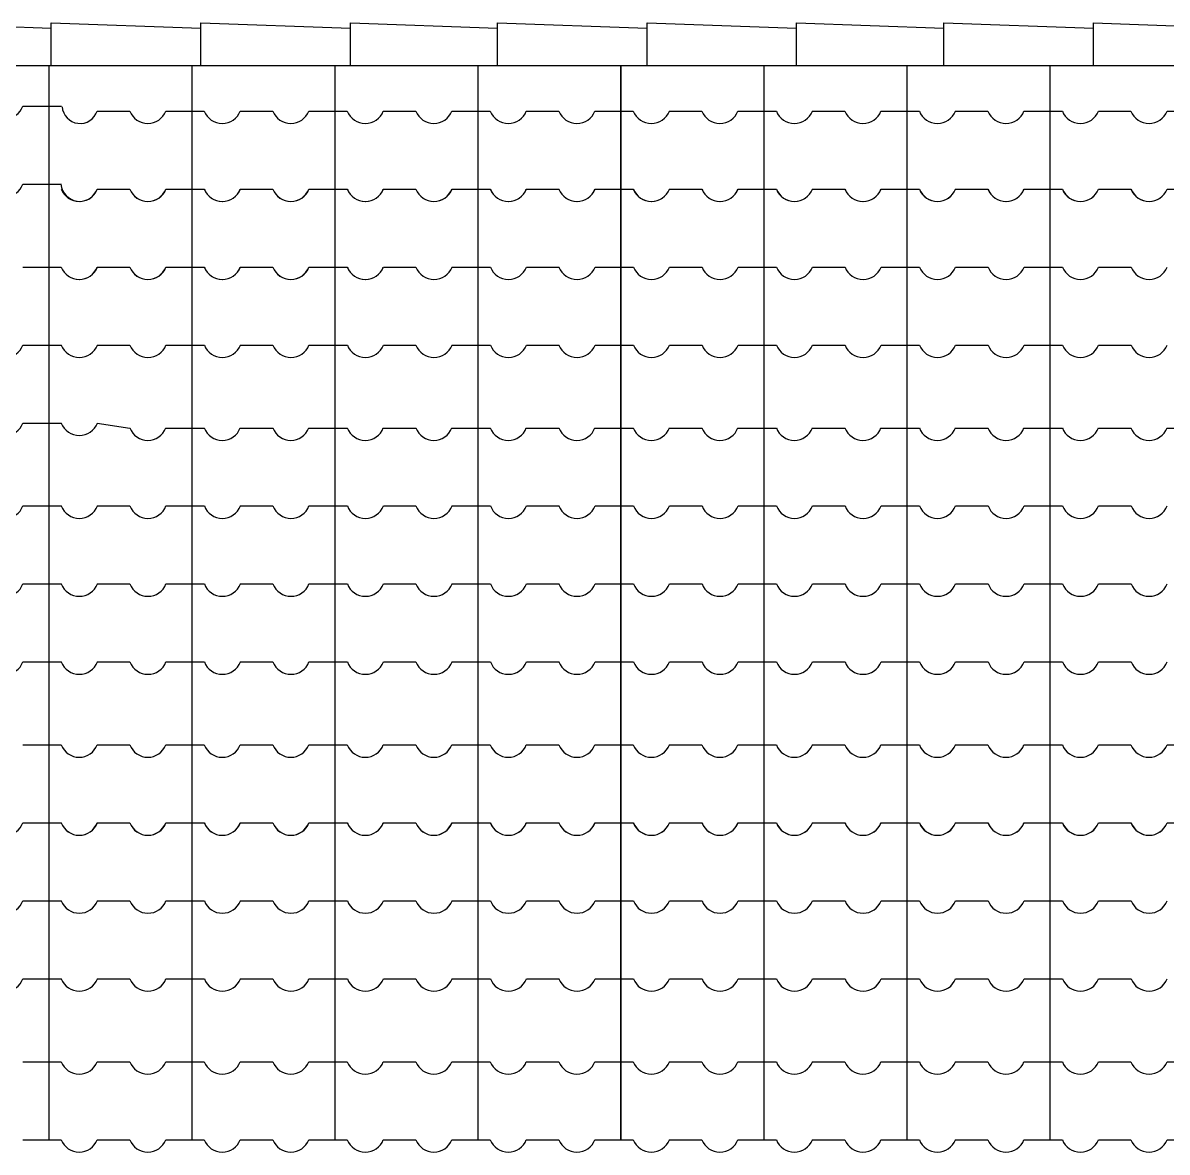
# Model space of a CAD drawing. Extents: x 121.8 to 221.5, y 86.6 to 106.4.
# Drawn here: x 184.025 to 185.785, y 91.194 to 92.931 of the extents above; entities that cross this region are included whole.
import ezdxf

# ---------------------------------------------------------------- set-up
doc = ezdxf.new("R2010")
doc.units = 0
doc.header["$LTSCALE"] = 15
for name, color, linetype in [('CORTE', 244, 'CONTINUOUS'), ('TELHADO', 20, 'CONTINUOUS'), ('VISTAP', 244, 'CONTINUOUS')]:
    doc.layers.add(name, color=color, linetype=linetype)

msp = doc.modelspace()

# ---------------------------------------------------------------- linework, layer by layer
at = {"layer": 'CORTE', "color": 1, "linetype": 'CONTINUOUS'}
for p, q in [((184.0653, 92.8655), (184.0653, 92.4356)), ((184.2853, 92.8655), (184.2853, 92.4356)), ((184.2853, 92.8655), (184.2853, 92.4356)), ((184.5053, 92.8655), (184.5053, 92.4356)), ((184.7253, 92.8655), (184.7253, 92.6756)), ((184.9453, 92.8655), (184.9453, 92.6756)), ((185.1653, 92.8655), (185.1653, 92.6756)), ((185.3853, 92.8655), (185.3853, 92.6756)), ((185.6053, 92.8655), (185.6053, 92.6756)), ((184.0255, 92.8033), (184.0653, 92.8033)), ((184.0653, 92.8033), (184.0846, 92.8033)), ((184.1397, 92.7956), (184.1899, 92.7956)), ((184.2453, 92.7956), (184.2851, 92.7956)), ((184.2851, 92.7956), (184.3044, 92.7956)), ((184.3597, 92.7956), (184.4099, 92.7956)), ((184.4653, 92.7956), (184.5051, 92.7956)), ((184.5051, 92.7956), (184.5244, 92.7956)), ((184.5797, 92.7956), (184.6299, 92.7956)), ((184.6853, 92.7956), (184.7251, 92.7956)), ((184.7251, 92.7956), (184.7444, 92.7956)), ((184.7997, 92.7956), (184.8499, 92.7956)), ((184.9053, 92.7956), (184.9451, 92.7956)), ((184.9053, 92.7956), (184.9451, 92.7956)), ((184.9053, 92.7956), (184.9451, 92.7956)), ((184.9451, 92.7956), (184.9644, 92.7956)), ((185.0197, 92.7956), (185.0699, 92.7956)), ((185.1253, 92.7956), (185.1651, 92.7956)), ((185.1651, 92.7956), (185.1844, 92.7956)), ((185.2397, 92.7956), (185.2899, 92.7956)), ((185.3453, 92.7956), (185.3851, 92.7956)), ((185.3453, 92.7956), (185.3851, 92.7956)), ((185.3851, 92.7956), (185.4044, 92.7956)), ((185.3851, 92.7956), (185.4044, 92.7956)), ((185.4597, 92.7956), (185.5099, 92.7956)), ((185.5653, 92.7956), (185.6051, 92.7956)), ((185.6051, 92.7956), (185.6244, 92.7956)), ((185.6797, 92.7956), (185.7299, 92.7956)), ((185.7853, 92.7956), (185.8251, 92.7956)), ((184.0255, 92.6833), (184.0653, 92.6833)), ((184.0653, 92.6833), (184.0846, 92.6833)), ((184.1397, 92.6756), (184.1899, 92.6756)), ((184.1399, 92.6756), (184.1901, 92.6756)), ((184.2453, 92.6756), (184.2851, 92.6756)), ((184.2455, 92.6756), (184.2853, 92.6756)), ((184.2851, 92.6756), (184.3044, 92.6756)), ((184.2853, 92.6756), (184.3046, 92.6756)), ((184.2853, 92.6756), (184.2853, 92.188)), ((184.3597, 92.6756), (184.4099, 92.6756)), ((184.3599, 92.6756), (184.4101, 92.6756)), ((184.4653, 92.6756), (184.5051, 92.6756)), ((184.4655, 92.6756), (184.5053, 92.6756)), ((184.5051, 92.6756), (184.5244, 92.6756)), ((184.5053, 92.6756), (184.5246, 92.6756)), ((184.5053, 92.6756), (184.5053, 92.188)), ((184.5797, 92.6756), (184.6299, 92.6756)), ((184.5799, 92.6756), (184.6301, 92.6756)), ((184.6853, 92.6756), (184.7251, 92.6756)), ((184.6855, 92.6756), (184.7253, 92.6756)), ((184.7251, 92.6756), (184.7444, 92.6756)), ((184.7253, 92.6756), (184.7446, 92.6756)), ((184.7253, 92.6756), (184.7253, 92.188)), ((184.7997, 92.6756), (184.8499, 92.6756)), ((184.7999, 92.6756), (184.8501, 92.6756)), ((184.9053, 92.6756), (184.9451, 92.6756)), ((184.9053, 92.6756), (184.9453, 92.6756)), ((184.9053, 92.6756), (184.9451, 92.6756)), ((184.9055, 92.6756), (184.9453, 92.6756)), ((184.9055, 92.6756), (184.9453, 92.6756)), ((184.9055, 92.6756), (184.9453, 92.6756)), ((184.9451, 92.6756), (184.9644, 92.6756)), ((184.9453, 92.6756), (184.9646, 92.6756)), ((184.9453, 92.6756), (184.9453, 92.3156)), ((184.9453, 92.6756), (184.9453, 92.188)), ((184.9453, 92.6756), (184.9453, 92.188)), ((184.9453, 92.6756), (184.9453, 92.188)), ((185.0197, 92.6756), (185.0699, 92.6756)), ((185.0199, 92.6756), (185.0701, 92.6756)), ((185.1253, 92.6756), (185.1651, 92.6756)), ((185.1255, 92.6756), (185.1653, 92.6756)), ((185.1651, 92.6756), (185.1844, 92.6756)), ((185.1653, 92.6756), (185.1846, 92.6756)), ((185.1653, 92.6756), (185.1653, 92.188)), ((185.2397, 92.6756), (185.2899, 92.6756)), ((185.2399, 92.6756), (185.2901, 92.6756)), ((185.3453, 92.6756), (185.3851, 92.6756)), ((185.3453, 92.6756), (185.3851, 92.6756)), ((185.3455, 92.6756), (185.3853, 92.6756)), ((185.3455, 92.6756), (185.3853, 92.6756)), ((185.3851, 92.6756), (185.4044, 92.6756)), ((185.3851, 92.6756), (185.4044, 92.6756)), ((185.3853, 92.6756), (185.4046, 92.6756)), ((185.3853, 92.6756), (185.4046, 92.6756)), ((185.3853, 92.6756), (185.3853, 92.188)), ((185.3853, 92.6756), (185.3853, 92.188)), ((185.4597, 92.6756), (185.5099, 92.6756)), ((185.4599, 92.6756), (185.5101, 92.6756)), ((185.5653, 92.6756), (185.6051, 92.6756)), ((185.5655, 92.6756), (185.6053, 92.6756)), ((185.6051, 92.6756), (185.6244, 92.6756)), ((185.6053, 92.6756), (185.6246, 92.6756)), ((185.6053, 92.6756), (185.6053, 92.188)), ((185.6797, 92.6756), (185.7299, 92.6756)), ((185.6799, 92.6756), (185.7301, 92.6756)), ((185.7853, 92.6756), (185.8251, 92.6756)), ((184.0253, 92.5556), (184.0651, 92.5556)), ((184.0651, 92.5556), (184.0844, 92.5556)), ((184.1397, 92.5556), (184.1899, 92.5556)), ((184.1399, 92.5556), (184.1901, 92.5556)), ((184.2453, 92.5556), (184.2851, 92.5556)), ((184.2453, 92.5556), (184.2851, 92.5556)), ((184.2455, 92.5556), (184.2853, 92.5556)), ((184.2851, 92.5556), (184.3044, 92.5556)), ((184.2851, 92.5556), (184.3044, 92.5556)), ((184.2853, 92.5556), (184.3046, 92.5556)), ((184.3597, 92.5556), (184.4099, 92.5556)), ((184.3599, 92.5556), (184.4101, 92.5556)), ((184.4653, 92.5556), (184.5051, 92.5556)), ((184.4655, 92.5556), (184.5053, 92.5556)), ((184.5051, 92.5556), (184.5244, 92.5556)), ((184.5053, 92.5556), (184.5246, 92.5556)), ((184.5799, 92.5556), (184.6301, 92.5556)), ((184.6855, 92.5556), (184.7253, 92.5556)), ((184.7253, 92.5556), (184.7446, 92.5556)), ((184.7999, 92.5556), (184.8501, 92.5556)), ((184.9055, 92.5556), (184.9453, 92.5556)), ((184.9055, 92.5556), (184.9453, 92.5556)), ((184.9453, 92.5556), (184.9646, 92.5556)), ((185.0199, 92.5556), (185.0701, 92.5556)), ((185.1255, 92.5556), (185.1653, 92.5556)), ((185.1653, 92.5556), (185.1846, 92.5556)), ((185.2399, 92.5556), (185.2901, 92.5556)), ((185.3455, 92.5556), (185.3853, 92.5556)), ((185.3455, 92.5556), (185.3853, 92.5556)), ((185.3853, 92.5556), (185.4046, 92.5556)), ((185.3853, 92.5556), (185.4046, 92.5556)), ((185.4599, 92.5556), (185.5101, 92.5556)), ((185.5655, 92.5556), (185.6053, 92.5556)), ((185.6053, 92.5556), (185.6246, 92.5556)), ((185.6799, 92.5556), (185.7301, 92.5556)), ((184.0255, 92.4356), (184.0653, 92.4356)), ((184.0255, 92.4356), (184.0653, 92.4356)), ((184.0653, 92.4356), (184.0653, 91.7004)), ((184.0653, 92.4356), (184.0846, 92.4356)), ((184.0653, 92.4356), (184.0846, 92.4356)), ((184.1399, 92.4356), (184.1901, 92.4356)), ((184.1399, 92.4356), (184.1901, 92.4356)), ((184.1399, 92.4356), (184.1901, 92.4356)), ((184.2455, 92.4356), (184.2853, 92.4356)), ((184.2455, 92.4356), (184.2853, 92.4356)), ((184.2455, 92.4356), (184.2853, 92.4356)), ((184.2455, 92.4356), (184.2853, 92.4356)), ((184.2455, 92.4356), (184.2853, 92.4356)), ((184.2853, 92.4356), (184.3046, 92.4356)), ((184.2853, 92.4356), (184.3046, 92.4356)), ((184.2853, 92.4356), (184.3046, 92.4356)), ((184.2853, 92.4356), (184.3046, 92.4356)), ((184.2853, 92.4356), (184.3046, 92.4356)), ((184.3599, 92.4356), (184.4101, 92.4356)), ((184.3599, 92.4356), (184.4101, 92.4356)), ((184.3599, 92.4356), (184.4101, 92.4356)), ((184.4655, 92.4356), (184.5053, 92.4356)), ((184.4655, 92.4356), (184.5053, 92.4356)), ((184.4655, 92.4356), (184.5053, 92.4356)), ((184.5053, 92.4356), (184.5246, 92.4356)), ((184.5053, 92.4356), (184.5246, 92.4356)), ((184.5053, 92.4356), (184.5246, 92.4356)), ((184.5799, 92.4356), (184.6301, 92.4356)), ((184.6855, 92.4356), (184.7253, 92.4356)), ((184.7253, 92.4356), (184.7446, 92.4356)), ((184.7999, 92.4356), (184.8501, 92.4356)), ((184.9055, 92.4356), (184.9453, 92.4356)), ((184.9055, 92.4356), (184.9453, 92.4356)), ((184.9453, 92.4356), (184.9646, 92.4356)), ((185.0199, 92.4356), (185.0701, 92.4356)), ((185.1255, 92.4356), (185.1653, 92.4356)), ((185.1653, 92.4356), (185.1846, 92.4356)), ((185.2399, 92.4356), (185.2901, 92.4356)), ((185.3455, 92.4356), (185.3853, 92.4356)), ((185.3455, 92.4356), (185.3853, 92.4356)), ((185.3853, 92.4356), (185.4046, 92.4356)), ((185.3853, 92.4356), (185.4046, 92.4356)), ((185.4599, 92.4356), (185.5101, 92.4356)), ((185.5655, 92.4356), (185.6053, 92.4356)), ((185.6053, 92.4356), (185.6246, 92.4356)), ((185.6799, 92.4356), (185.7301, 92.4356)), ((184.2853, 92.4216), (184.2853, 91.7004)), ((184.5053, 92.4199), (184.5053, 91.7004)), ((184.0255, 92.3156), (184.0653, 92.3156)), ((184.0653, 92.3156), (184.0846, 92.3156)), ((185.1653, 92.3135), (185.1653, 91.7004)), ((185.6053, 92.3135), (185.6053, 91.7004)), ((184.2453, 92.308), (184.2851, 92.308)), ((184.2851, 92.308), (184.3044, 92.308)), ((184.3597, 92.308), (184.4099, 92.308)), ((184.4653, 92.308), (184.5051, 92.308)), ((184.5051, 92.308), (184.5244, 92.308)), ((184.5797, 92.308), (184.6299, 92.308)), ((184.6853, 92.308), (184.7251, 92.308)), ((184.7251, 92.308), (184.7444, 92.308)), ((184.7253, 92.3099), (184.7253, 91.7004)), ((184.7997, 92.308), (184.8499, 92.308)), ((184.9053, 92.308), (184.9451, 92.308)), ((184.9053, 92.308), (184.9451, 92.308)), ((184.9451, 92.308), (184.9644, 92.308)), ((185.0197, 92.308), (185.0699, 92.308)), ((185.1253, 92.308), (185.1651, 92.308)), ((185.1651, 92.308), (185.1844, 92.308)), ((185.2397, 92.308), (185.2899, 92.308)), ((185.3453, 92.308), (185.3851, 92.308)), ((185.3453, 92.308), (185.3851, 92.308)), ((185.3851, 92.308), (185.4044, 92.308)), ((185.3851, 92.308), (185.4044, 92.308)), ((185.4597, 92.308), (185.5099, 92.308)), ((185.5653, 92.308), (185.6051, 92.308)), ((185.6051, 92.308), (185.6244, 92.308)), ((185.6797, 92.308), (185.7299, 92.308)), ((185.7853, 92.308), (185.8251, 92.308)), ((184.9453, 92.2053), (184.9453, 91.7004)), ((184.9453, 92.2001), (184.9453, 91.828)), ((185.3853, 92.2053), (185.3853, 91.7004)), ((184.0255, 92.188), (184.0653, 92.188)), ((184.0255, 92.188), (184.0653, 92.188)), ((184.0653, 92.188), (184.0846, 92.188)), ((184.0653, 92.188), (184.0846, 92.188)), ((184.1399, 92.188), (184.1901, 92.188)), ((184.1399, 92.188), (184.1901, 92.188)), ((184.2455, 92.188), (184.2853, 92.188)), ((184.2455, 92.188), (184.2853, 92.188)), ((184.2853, 92.188), (184.3046, 92.188)), ((184.2853, 92.188), (184.3046, 92.188)), ((184.3599, 92.188), (184.4101, 92.188)), ((184.3599, 92.188), (184.4101, 92.188)), ((184.4655, 92.188), (184.5053, 92.188)), ((184.4655, 92.188), (184.5053, 92.188)), ((184.5053, 92.188), (184.5246, 92.188)), ((184.5053, 92.188), (184.5246, 92.188)), ((184.5799, 92.188), (184.6301, 92.188)), ((184.5799, 92.188), (184.6301, 92.188)), ((184.6855, 92.188), (184.7253, 92.188)), ((184.6855, 92.188), (184.7253, 92.188)), ((184.7253, 92.188), (184.7446, 92.188)), ((184.7253, 92.188), (184.7446, 92.188)), ((184.7999, 92.188), (184.8501, 92.188)), ((184.7999, 92.188), (184.8501, 92.188)), ((184.9055, 92.188), (184.9453, 92.188)), ((184.9055, 92.188), (184.9453, 92.188)), ((184.9055, 92.188), (184.9453, 92.188)), ((184.9055, 92.188), (184.9453, 92.188)), ((184.9055, 92.188), (184.9453, 92.188)), ((184.9055, 92.188), (184.9453, 92.188)), ((184.9453, 92.188), (184.9453, 91.7004)), ((184.9453, 92.188), (184.9646, 92.188)), ((184.9453, 92.188), (184.9646, 92.188)), ((185.0199, 92.188), (185.0701, 92.188)), ((185.0199, 92.188), (185.0701, 92.188)), ((185.1255, 92.188), (185.1653, 92.188)), ((185.1255, 92.188), (185.1653, 92.188)), ((185.1653, 92.188), (185.1846, 92.188)), ((185.1653, 92.188), (185.1846, 92.188)), ((185.2399, 92.188), (185.2901, 92.188)), ((185.2399, 92.188), (185.2901, 92.188)), ((185.3455, 92.188), (185.3853, 92.188)), ((185.3455, 92.188), (185.3853, 92.188)), ((185.3455, 92.188), (185.3853, 92.188)), ((185.3455, 92.188), (185.3853, 92.188)), ((185.3853, 92.188), (185.4046, 92.188)), ((185.3853, 92.188), (185.4046, 92.188)), ((185.3853, 92.188), (185.4046, 92.188)), ((185.3853, 92.188), (185.4046, 92.188)), ((185.4599, 92.188), (185.5101, 92.188)), ((185.4599, 92.188), (185.5101, 92.188)), ((185.5655, 92.188), (185.6053, 92.188)), ((185.5655, 92.188), (185.6053, 92.188)), ((185.6053, 92.188), (185.6246, 92.188)), ((185.6053, 92.188), (185.6246, 92.188)), ((185.6799, 92.188), (185.7301, 92.188)), ((185.6799, 92.188), (185.7301, 92.188)), ((184.0255, 92.068), (184.0653, 92.068)), ((184.0653, 92.068), (184.0846, 92.068)), ((184.1399, 92.068), (184.1901, 92.068)), ((184.2455, 92.068), (184.2853, 92.068)), ((184.2853, 92.068), (184.3046, 92.068)), ((184.3599, 92.068), (184.4101, 92.068)), ((184.4655, 92.068), (184.5053, 92.068)), ((184.5053, 92.068), (184.5246, 92.068)), ((184.5799, 92.068), (184.6301, 92.068)), ((184.6855, 92.068), (184.7253, 92.068)), ((184.7253, 92.068), (184.7446, 92.068)), ((184.7999, 92.068), (184.8501, 92.068)), ((184.9055, 92.068), (184.9453, 92.068)), ((184.9055, 92.068), (184.9453, 92.068)), ((184.9055, 92.068), (184.9453, 92.068)), ((184.9453, 92.068), (184.9646, 92.068)), ((185.0199, 92.068), (185.0701, 92.068)), ((185.1255, 92.068), (185.1653, 92.068)), ((185.1653, 92.068), (185.1846, 92.068)), ((185.2399, 92.068), (185.2901, 92.068)), ((185.3455, 92.068), (185.3853, 92.068)), ((185.3455, 92.068), (185.3853, 92.068)), ((185.3853, 92.068), (185.4046, 92.068)), ((185.3853, 92.068), (185.4046, 92.068)), ((185.4599, 92.068), (185.5101, 92.068)), ((185.5655, 92.068), (185.6053, 92.068)), ((185.6053, 92.068), (185.6246, 92.068)), ((185.6799, 92.068), (185.7301, 92.068)), ((184.0255, 91.948), (184.0653, 91.948)), ((184.0653, 91.948), (184.0846, 91.948)), ((184.1399, 91.948), (184.1901, 91.948)), ((184.2455, 91.948), (184.2853, 91.948)), ((184.2853, 91.948), (184.3046, 91.948)), ((184.3599, 91.948), (184.4101, 91.948)), ((184.4655, 91.948), (184.5053, 91.948)), ((184.5053, 91.948), (184.5246, 91.948)), ((184.5799, 91.948), (184.6301, 91.948)), ((184.6855, 91.948), (184.7253, 91.948)), ((184.7253, 91.948), (184.7446, 91.948)), ((184.7999, 91.948), (184.8501, 91.948)), ((184.9055, 91.948), (184.9453, 91.948)), ((184.9055, 91.948), (184.9453, 91.948)), ((184.9055, 91.948), (184.9453, 91.948)), ((184.9453, 91.948), (184.9646, 91.948)), ((185.0199, 91.948), (185.0701, 91.948)), ((185.1255, 91.948), (185.1653, 91.948)), ((185.1653, 91.948), (185.1846, 91.948)), ((185.2399, 91.948), (185.2901, 91.948)), ((185.3455, 91.948), (185.3853, 91.948)), ((185.3455, 91.948), (185.3853, 91.948)), ((185.3853, 91.948), (185.4046, 91.948)), ((185.3853, 91.948), (185.4046, 91.948)), ((185.4599, 91.948), (185.5101, 91.948)), ((185.5655, 91.948), (185.6053, 91.948)), ((185.6053, 91.948), (185.6246, 91.948)), ((185.6799, 91.948), (185.7301, 91.948)), ((184.0253, 91.8204), (184.0651, 91.8204)), ((184.0651, 91.8204), (184.0844, 91.8204)), ((184.1397, 91.8204), (184.1899, 91.8204)), ((184.2453, 91.8204), (184.2851, 91.8204)), ((184.2851, 91.8204), (184.3044, 91.8204)), ((184.3597, 91.8204), (184.4099, 91.8204)), ((184.4653, 91.8204), (184.5051, 91.8204)), ((184.5051, 91.8204), (184.5244, 91.8204)), ((184.5797, 91.8204), (184.6299, 91.8204)), ((184.6853, 91.8204), (184.7251, 91.8204)), ((184.7251, 91.8204), (184.7444, 91.8204)), ((184.7997, 91.8204), (184.8499, 91.8204)), ((184.9053, 91.8204), (184.9451, 91.8204)), ((184.9053, 91.8204), (184.9451, 91.8204)), ((184.9053, 91.8204), (184.9451, 91.8204)), ((184.9451, 91.8204), (184.9644, 91.8204)), ((185.0197, 91.8204), (185.0699, 91.8204)), ((185.1253, 91.8204), (185.1651, 91.8204)), ((185.1651, 91.8204), (185.1844, 91.8204)), ((185.2397, 91.8204), (185.2899, 91.8204)), ((185.3453, 91.8204), (185.3851, 91.8204)), ((185.3453, 91.8204), (185.3851, 91.8204)), ((185.3851, 91.8204), (185.4044, 91.8204)), ((185.3851, 91.8204), (185.4044, 91.8204)), ((185.4597, 91.8204), (185.5099, 91.8204)), ((185.5653, 91.8204), (185.6051, 91.8204)), ((185.6051, 91.8204), (185.6244, 91.8204)), ((185.6797, 91.8204), (185.7299, 91.8204)), ((185.7853, 91.8204), (185.8251, 91.8204)), ((184.0253, 91.7004), (184.0651, 91.7004)), ((184.0255, 91.7004), (184.0653, 91.7004)), ((184.0651, 91.7004), (184.0844, 91.7004)), ((184.0653, 91.7004), (184.0846, 91.7004)), ((184.0653, 91.7004), (184.0653, 91.2128)), ((184.1397, 91.7004), (184.1899, 91.7004)), ((184.1399, 91.7004), (184.1901, 91.7004)), ((184.2453, 91.7004), (184.2851, 91.7004)), ((184.2455, 91.7004), (184.2853, 91.7004)), ((184.2851, 91.7004), (184.3044, 91.7004)), ((184.2853, 91.7004), (184.3046, 91.7004)), ((184.2853, 91.7004), (184.2853, 91.2128)), ((184.3597, 91.7004), (184.4099, 91.7004)), ((184.3599, 91.7004), (184.4101, 91.7004)), ((184.4653, 91.7004), (184.5051, 91.7004)), ((184.4655, 91.7004), (184.5053, 91.7004)), ((184.5051, 91.7004), (184.5244, 91.7004)), ((184.5053, 91.7004), (184.5246, 91.7004)), ((184.5053, 91.7004), (184.5053, 91.2128)), ((184.5797, 91.7004), (184.6299, 91.7004)), ((184.5799, 91.7004), (184.6301, 91.7004)), ((184.6853, 91.7004), (184.7251, 91.7004)), ((184.6855, 91.7004), (184.7253, 91.7004)), ((184.7251, 91.7004), (184.7444, 91.7004)), ((184.7253, 91.7004), (184.7446, 91.7004)), ((184.7253, 91.7004), (184.7253, 91.2128)), ((184.7997, 91.7004), (184.8499, 91.7004)), ((184.7999, 91.7004), (184.8501, 91.7004)), ((184.9053, 91.7004), (184.9451, 91.7004)), ((184.9053, 91.7004), (184.9453, 91.7004)), ((184.9053, 91.7004), (184.9451, 91.7004)), ((184.9055, 91.7004), (184.9453, 91.7004)), ((184.9055, 91.7004), (184.9453, 91.7004)), ((184.9055, 91.7004), (184.9453, 91.7004)), ((184.9451, 91.7004), (184.9644, 91.7004)), ((184.9453, 91.7004), (184.9453, 91.2128)), ((184.9453, 91.7004), (184.9453, 91.3404)), ((184.9453, 91.7004), (184.9453, 91.2128)), ((184.9453, 91.7004), (184.9646, 91.7004)), ((184.9453, 91.7004), (184.9453, 91.2128)), ((185.0197, 91.7004), (185.0699, 91.7004)), ((185.0199, 91.7004), (185.0701, 91.7004)), ((185.1253, 91.7004), (185.1651, 91.7004)), ((185.1255, 91.7004), (185.1653, 91.7004)), ((185.1651, 91.7004), (185.1844, 91.7004)), ((185.1653, 91.7004), (185.1653, 91.2128)), ((185.1653, 91.7004), (185.1846, 91.7004)), ((185.2397, 91.7004), (185.2899, 91.7004)), ((185.2399, 91.7004), (185.2901, 91.7004)), ((185.3453, 91.7004), (185.3851, 91.7004)), ((185.3453, 91.7004), (185.3851, 91.7004)), ((185.3455, 91.7004), (185.3853, 91.7004)), ((185.3455, 91.7004), (185.3853, 91.7004)), ((185.3851, 91.7004), (185.4044, 91.7004)), ((185.3851, 91.7004), (185.4044, 91.7004)), ((185.3853, 91.7004), (185.4046, 91.7004)), ((185.3853, 91.7004), (185.3853, 91.2128)), ((185.3853, 91.7004), (185.3853, 91.2128)), ((185.3853, 91.7004), (185.4046, 91.7004)), ((185.4597, 91.7004), (185.5099, 91.7004)), ((185.4599, 91.7004), (185.5101, 91.7004)), ((185.5653, 91.7004), (185.6051, 91.7004)), ((185.5655, 91.7004), (185.6053, 91.7004)), ((185.6051, 91.7004), (185.6244, 91.7004)), ((185.6053, 91.7004), (185.6053, 91.2128)), ((185.6053, 91.7004), (185.6246, 91.7004)), ((185.6797, 91.7004), (185.7299, 91.7004)), ((185.6799, 91.7004), (185.7301, 91.7004)), ((185.7853, 91.7004), (185.8251, 91.7004)), ((184.0255, 91.5804), (184.0653, 91.5804)), ((184.0653, 91.5804), (184.0846, 91.5804)), ((184.1399, 91.5804), (184.1901, 91.5804)), ((184.2455, 91.5804), (184.2853, 91.5804)), ((184.2853, 91.5804), (184.3046, 91.5804)), ((184.3599, 91.5804), (184.4101, 91.5804)), ((184.4655, 91.5804), (184.5053, 91.5804)), ((184.5053, 91.5804), (184.5246, 91.5804)), ((184.5799, 91.5804), (184.6301, 91.5804)), ((184.6855, 91.5804), (184.7253, 91.5804)), ((184.7253, 91.5804), (184.7446, 91.5804)), ((184.7999, 91.5804), (184.8501, 91.5804)), ((184.9055, 91.5804), (184.9453, 91.5804)), ((184.9055, 91.5804), (184.9453, 91.5804)), ((184.9453, 91.5804), (184.9646, 91.5804)), ((185.0199, 91.5804), (185.0701, 91.5804)), ((185.1255, 91.5804), (185.1653, 91.5804)), ((185.1653, 91.5804), (185.1846, 91.5804)), ((185.2399, 91.5804), (185.2901, 91.5804)), ((185.3455, 91.5804), (185.3853, 91.5804)), ((185.3455, 91.5804), (185.3853, 91.5804)), ((185.3853, 91.5804), (185.4046, 91.5804)), ((185.3853, 91.5804), (185.4046, 91.5804)), ((185.4599, 91.5804), (185.5101, 91.5804)), ((185.5655, 91.5804), (185.6053, 91.5804)), ((185.6053, 91.5804), (185.6246, 91.5804)), ((185.6799, 91.5804), (185.7301, 91.5804)), ((184.0255, 91.4604), (184.0653, 91.4604)), ((184.0653, 91.4604), (184.0846, 91.4604)), ((184.1399, 91.4604), (184.1901, 91.4604)), ((184.2455, 91.4604), (184.2853, 91.4604)), ((184.2853, 91.4604), (184.3046, 91.4604)), ((184.3599, 91.4604), (184.4101, 91.4604)), ((184.4655, 91.4604), (184.5053, 91.4604)), ((184.5053, 91.4604), (184.5246, 91.4604)), ((184.5799, 91.4604), (184.6301, 91.4604)), ((184.6855, 91.4604), (184.7253, 91.4604)), ((184.7253, 91.4604), (184.7446, 91.4604)), ((184.7999, 91.4604), (184.8501, 91.4604)), ((184.9055, 91.4604), (184.9453, 91.4604)), ((184.9055, 91.4604), (184.9453, 91.4604)), ((184.9453, 91.4604), (184.9646, 91.4604)), ((185.0199, 91.4604), (185.0701, 91.4604)), ((185.1255, 91.4604), (185.1653, 91.4604)), ((185.1653, 91.4604), (185.1846, 91.4604)), ((185.2399, 91.4604), (185.2901, 91.4604)), ((185.3455, 91.4604), (185.3853, 91.4604)), ((185.3455, 91.4604), (185.3853, 91.4604)), ((185.3853, 91.4604), (185.4046, 91.4604)), ((185.3853, 91.4604), (185.4046, 91.4604)), ((185.4599, 91.4604), (185.5101, 91.4604)), ((185.5655, 91.4604), (185.6053, 91.4604)), ((185.6053, 91.4604), (185.6246, 91.4604)), ((185.6799, 91.4604), (185.7301, 91.4604)), ((184.0253, 91.3328), (184.0651, 91.3328)), ((184.0651, 91.3328), (184.0844, 91.3328)), ((184.1397, 91.3328), (184.1899, 91.3328)), ((184.2453, 91.3328), (184.2851, 91.3328)), ((184.2851, 91.3328), (184.3044, 91.3328)), ((184.3597, 91.3328), (184.4099, 91.3328)), ((184.4653, 91.3328), (184.5051, 91.3328)), ((184.5051, 91.3328), (184.5244, 91.3328)), ((184.5797, 91.3328), (184.6299, 91.3328)), ((184.6853, 91.3328), (184.7251, 91.3328)), ((184.7251, 91.3328), (184.7444, 91.3328)), ((184.7997, 91.3328), (184.8499, 91.3328)), ((184.9053, 91.3328), (184.9451, 91.3328)), ((184.9053, 91.3328), (184.9451, 91.3328)), ((184.9451, 91.3328), (184.9644, 91.3328)), ((185.0197, 91.3328), (185.0699, 91.3328)), ((185.1253, 91.3328), (185.1651, 91.3328)), ((185.1651, 91.3328), (185.1844, 91.3328)), ((185.2397, 91.3328), (185.2899, 91.3328)), ((185.3453, 91.3328), (185.3851, 91.3328)), ((185.3453, 91.3328), (185.3851, 91.3328)), ((185.3851, 91.3328), (185.4044, 91.3328)), ((185.3851, 91.3328), (185.4044, 91.3328)), ((185.4597, 91.3328), (185.5099, 91.3328)), ((185.5653, 91.3328), (185.6051, 91.3328)), ((185.6051, 91.3328), (185.6244, 91.3328)), ((185.6797, 91.3328), (185.7299, 91.3328)), ((185.7853, 91.3328), (185.8251, 91.3328)), ((184.0253, 91.2128), (184.0651, 91.2128)), ((184.0651, 91.2128), (184.0844, 91.2128)), ((184.1397, 91.2128), (184.1899, 91.2128)), ((184.2453, 91.2128), (184.2851, 91.2128)), ((184.2851, 91.2128), (184.3044, 91.2128)), ((184.3597, 91.2128), (184.4099, 91.2128)), ((184.4653, 91.2128), (184.5051, 91.2128)), ((184.5051, 91.2128), (184.5244, 91.2128)), ((184.5797, 91.2128), (184.6299, 91.2128)), ((184.6853, 91.2128), (184.7251, 91.2128)), ((184.7251, 91.2128), (184.7444, 91.2128)), ((184.7997, 91.2128), (184.8499, 91.2128)), ((184.9053, 91.2128), (184.9453, 91.2128)), ((184.9053, 91.2128), (184.9451, 91.2128)), ((184.9451, 91.2128), (184.9644, 91.2128)), ((185.0197, 91.2128), (185.0699, 91.2128)), ((185.1253, 91.2128), (185.1651, 91.2128)), ((185.1651, 91.2128), (185.1844, 91.2128)), ((185.2397, 91.2128), (185.2899, 91.2128)), ((185.3453, 91.2128), (185.3851, 91.2128)), ((185.3453, 91.2128), (185.3851, 91.2128)), ((185.3851, 91.2128), (185.4044, 91.2128)), ((185.3851, 91.2128), (185.4044, 91.2128)), ((185.4597, 91.2128), (185.5099, 91.2128)), ((185.5653, 91.2128), (185.6051, 91.2128)), ((185.6051, 91.2128), (185.6244, 91.2128)), ((185.6797, 91.2128), (185.7299, 91.2128)), ((185.7853, 91.2128), (185.8251, 91.2128))]:
    msp.add_line(p, q, dxfattribs=at)
for centre, radius, start, end in [((183.9978, 92.8139), 0.0297, 201.0517, 338.9483), ((184.1135, 92.8043), 0.0277, 184.0528, 341.8558), ((184.2176, 92.8063), 0.0297, 201.0517, 338.9483), ((184.3321, 92.8063), 0.0297, 201.0517, 338.9483), ((184.4376, 92.8063), 0.0297, 201.0517, 338.9483), ((184.5521, 92.8063), 0.0297, 201.0517, 338.9483), ((184.6576, 92.8063), 0.0297, 201.0517, 338.9483), ((184.7721, 92.8063), 0.0297, 201.0517, 338.9483), ((184.8776, 92.8063), 0.0297, 201.0517, 338.9483), ((184.9921, 92.8063), 0.0297, 201.0517, 338.9483), ((185.0976, 92.8063), 0.0297, 201.0517, 338.9483), ((185.2121, 92.8063), 0.0297, 201.0517, 338.9483), ((185.3176, 92.8063), 0.0297, 201.0517, 338.9483), ((185.4321, 92.8063), 0.0297, 201.0517, 338.9483), ((185.4321, 92.8063), 0.0297, 201.0517, 338.9483), ((185.5376, 92.8063), 0.0297, 201.0517, 338.9483), ((185.6521, 92.8063), 0.0297, 201.0517, 338.9483), ((185.7576, 92.8063), 0.0297, 201.0517, 338.9483), ((183.9978, 92.6939), 0.0297, 201.0517, 338.9483), ((184.1128, 92.6856), 0.0289, 184.6744, 339.9327), ((184.1121, 92.6863), 0.0297, 201.0517, 338.9483), ((184.2176, 92.6863), 0.0297, 201.0517, 338.9483), ((184.2178, 92.6863), 0.0297, 201.0517, 338.9483), ((184.3321, 92.6863), 0.0297, 201.0517, 338.9483), ((184.3323, 92.6863), 0.0297, 201.0517, 338.9483), ((184.4376, 92.6863), 0.0297, 201.0517, 338.9483), ((184.4378, 92.6863), 0.0297, 201.0517, 338.9483), ((184.5521, 92.6863), 0.0297, 201.0517, 338.9483), ((184.5523, 92.6863), 0.0297, 201.0517, 338.9483), ((184.6576, 92.6863), 0.0297, 201.0517, 338.9483), ((184.6578, 92.6863), 0.0297, 201.0517, 338.9483), ((184.7721, 92.6863), 0.0297, 201.0517, 338.9483), ((184.7723, 92.6863), 0.0297, 201.0517, 338.9483), ((184.8776, 92.6863), 0.0297, 201.0517, 338.9483), ((184.8778, 92.6863), 0.0297, 201.0517, 338.9483), ((184.9921, 92.6863), 0.0297, 201.0517, 338.9483), ((184.9923, 92.6863), 0.0297, 201.0517, 338.9483), ((185.0976, 92.6863), 0.0297, 201.0517, 338.9483), ((185.0978, 92.6863), 0.0297, 201.0517, 338.9483), ((185.2121, 92.6863), 0.0297, 201.0517, 338.9483), ((185.2123, 92.6863), 0.0297, 201.0517, 338.9483), ((185.3176, 92.6863), 0.0297, 201.0517, 338.9483), ((185.3178, 92.6863), 0.0297, 201.0517, 338.9483), ((185.4321, 92.6863), 0.0297, 201.0517, 338.9483), ((185.4321, 92.6863), 0.0297, 201.0517, 338.9483), ((185.4323, 92.6863), 0.0297, 201.0517, 338.9483), ((185.4323, 92.6863), 0.0297, 201.0517, 338.9483), ((185.5376, 92.6863), 0.0297, 201.0517, 338.9483), ((185.5378, 92.6863), 0.0297, 201.0517, 338.9483), ((185.6521, 92.6863), 0.0297, 201.0517, 338.9483), ((185.6523, 92.6863), 0.0297, 201.0517, 338.9483), ((185.7576, 92.6863), 0.0297, 201.0517, 338.9483), ((185.7578, 92.6863), 0.0297, 201.0517, 338.9483), ((184.1121, 92.5663), 0.0297, 201.0517, 338.9483), ((184.1123, 92.5663), 0.0297, 201.0517, 338.9483), ((184.2176, 92.5663), 0.0297, 201.0517, 338.9483), ((184.2178, 92.5663), 0.0297, 201.0517, 338.9483), ((184.3321, 92.5663), 0.0297, 201.0517, 338.9483), ((184.3321, 92.5663), 0.0297, 201.0517, 338.9483), ((184.3323, 92.5663), 0.0297, 201.0517, 338.9483), ((184.4376, 92.5663), 0.0297, 201.0517, 338.9483), ((184.4378, 92.5663), 0.0297, 201.0517, 338.9483), ((184.5521, 92.5663), 0.0297, 201.0517, 338.9483), ((184.5523, 92.5663), 0.0297, 201.0517, 338.9483), ((184.6578, 92.5663), 0.0297, 201.0517, 338.9483), ((184.7723, 92.5663), 0.0297, 201.0517, 338.9483), ((184.8778, 92.5663), 0.0297, 201.0517, 338.9483), ((184.9923, 92.5663), 0.0297, 201.0517, 338.9483), ((185.0978, 92.5663), 0.0297, 201.0517, 338.9483), ((185.2123, 92.5663), 0.0297, 201.0517, 338.9483), ((185.3178, 92.5663), 0.0297, 201.0517, 338.9483), ((185.4323, 92.5663), 0.0297, 201.0517, 338.9483), ((185.4323, 92.5663), 0.0297, 201.0517, 338.9483), ((185.5378, 92.5663), 0.0297, 201.0517, 338.9483), ((185.6523, 92.5663), 0.0297, 201.0517, 338.9483), ((185.7578, 92.5663), 0.0297, 201.0517, 338.9483), ((183.9978, 92.4463), 0.0297, 201.0517, 338.9483), ((183.9978, 92.4463), 0.0297, 201.0517, 338.9483), ((184.1123, 92.4463), 0.0297, 201.0517, 338.9483), ((184.1123, 92.4463), 0.0297, 201.0517, 338.9483), ((184.1123, 92.4463), 0.0297, 201.0517, 338.9483), ((184.2178, 92.4463), 0.0297, 201.0517, 338.9483), ((184.2178, 92.4463), 0.0297, 201.0517, 338.9483), ((184.2178, 92.4463), 0.0297, 201.0517, 338.9483), ((184.3323, 92.4463), 0.0297, 201.0517, 338.9483), ((184.3323, 92.4463), 0.0297, 201.0517, 338.9483), ((184.3323, 92.4463), 0.0297, 201.0517, 338.9483), ((184.3323, 92.4463), 0.0297, 201.0517, 338.9483), ((184.3323, 92.4463), 0.0297, 201.0517, 338.9483), ((184.4378, 92.4463), 0.0297, 201.0517, 338.9483), ((184.4378, 92.4463), 0.0297, 201.0517, 338.9483), ((184.4378, 92.4463), 0.0297, 201.0517, 338.9483), ((184.5523, 92.4463), 0.0297, 201.0517, 338.9483), ((184.5523, 92.4463), 0.0297, 201.0517, 338.9483), ((184.5523, 92.4463), 0.0297, 201.0517, 338.9483), ((184.6578, 92.4463), 0.0297, 201.0517, 338.9483), ((184.7723, 92.4463), 0.0297, 201.0517, 338.9483), ((184.8778, 92.4463), 0.0297, 201.0517, 338.9483), ((184.9923, 92.4463), 0.0297, 201.0517, 338.9483), ((185.0978, 92.4463), 0.0297, 201.0517, 338.9483), ((185.2123, 92.4463), 0.0297, 201.0517, 338.9483), ((185.3178, 92.4463), 0.0297, 201.0517, 338.9483), ((185.4323, 92.4463), 0.0297, 201.0517, 338.9483), ((185.4323, 92.4463), 0.0297, 201.0517, 338.9483), ((185.5378, 92.4463), 0.0297, 201.0517, 338.9483), ((185.6523, 92.4463), 0.0297, 201.0517, 338.9483), ((185.7578, 92.4463), 0.0297, 201.0517, 338.9483), ((183.9978, 92.3263), 0.0297, 201.0517, 338.9483), ((184.1123, 92.3263), 0.0297, 201.0517, 338.9483), ((184.2176, 92.3187), 0.0297, 201.0517, 338.9483), ((184.3321, 92.3187), 0.0297, 201.0517, 338.9483), ((184.4376, 92.3187), 0.0297, 201.0517, 338.9483), ((184.5521, 92.3187), 0.0297, 201.0517, 338.9483), ((184.6576, 92.3187), 0.0297, 201.0517, 338.9483), ((184.7721, 92.3187), 0.0297, 201.0517, 338.9483), ((184.8776, 92.3187), 0.0297, 201.0517, 338.9483), ((184.9921, 92.3187), 0.0297, 201.0517, 338.9483), ((185.0976, 92.3187), 0.0297, 201.0517, 338.9483), ((185.2121, 92.3187), 0.0297, 201.0517, 338.9483), ((185.3176, 92.3187), 0.0297, 201.0517, 338.9483), ((185.4321, 92.3187), 0.0297, 201.0517, 338.9483), ((185.4321, 92.3187), 0.0297, 201.0517, 338.9483), ((185.5376, 92.3187), 0.0297, 201.0517, 338.9483), ((185.6521, 92.3187), 0.0297, 201.0517, 338.9483), ((185.7576, 92.3187), 0.0297, 201.0517, 338.9483), ((183.9978, 92.1987), 0.0297, 201.0517, 338.9483), ((183.9978, 92.1987), 0.0297, 201.0517, 338.9483), ((184.1123, 92.1987), 0.0297, 201.0517, 338.9483), ((184.1123, 92.1987), 0.0297, 201.0517, 338.9483), ((184.2178, 92.1987), 0.0297, 201.0517, 338.9483), ((184.2178, 92.1987), 0.0297, 201.0517, 338.9483), ((184.3323, 92.1987), 0.0297, 201.0517, 338.9483), ((184.3323, 92.1987), 0.0297, 201.0517, 338.9483), ((184.4378, 92.1987), 0.0297, 201.0517, 338.9483), ((184.4378, 92.1987), 0.0297, 201.0517, 338.9483), ((184.5523, 92.1987), 0.0297, 201.0517, 338.9483), ((184.5523, 92.1987), 0.0297, 201.0517, 338.9483), ((184.6578, 92.1987), 0.0297, 201.0517, 338.9483), ((184.6578, 92.1987), 0.0297, 201.0517, 338.9483), ((184.7723, 92.1987), 0.0297, 201.0517, 338.9483), ((184.7723, 92.1987), 0.0297, 201.0517, 338.9483), ((184.8778, 92.1987), 0.0297, 201.0517, 338.9483), ((184.8778, 92.1987), 0.0297, 201.0517, 338.9483), ((184.9923, 92.1987), 0.0297, 201.0517, 338.9483), ((184.9923, 92.1987), 0.0297, 201.0517, 338.9483), ((185.0978, 92.1987), 0.0297, 201.0517, 338.9483), ((185.0978, 92.1987), 0.0297, 201.0517, 338.9483), ((185.2123, 92.1987), 0.0297, 201.0517, 338.9483), ((185.2123, 92.1987), 0.0297, 201.0517, 338.9483), ((185.3178, 92.1987), 0.0297, 201.0517, 338.9483), ((185.3178, 92.1987), 0.0297, 201.0517, 338.9483), ((185.4323, 92.1987), 0.0297, 201.0517, 338.9483), ((185.4323, 92.1987), 0.0297, 201.0517, 338.9483), ((185.4323, 92.1987), 0.0297, 201.0517, 338.9483), ((185.4323, 92.1987), 0.0297, 201.0517, 338.9483), ((185.5378, 92.1987), 0.0297, 201.0517, 338.9483), ((185.5378, 92.1987), 0.0297, 201.0517, 338.9483), ((185.6523, 92.1987), 0.0297, 201.0517, 338.9483), ((185.6523, 92.1987), 0.0297, 201.0517, 338.9483), ((185.7578, 92.1987), 0.0297, 201.0517, 338.9483), ((185.7578, 92.1987), 0.0297, 201.0517, 338.9483), ((183.9978, 92.0787), 0.0297, 201.0517, 338.9483), ((184.1123, 92.0787), 0.0297, 201.0517, 338.9483), ((184.2178, 92.0787), 0.0297, 201.0517, 338.9483), ((184.3323, 92.0787), 0.0297, 201.0517, 338.9483), ((184.4378, 92.0787), 0.0297, 201.0517, 338.9483), ((184.5523, 92.0787), 0.0297, 201.0517, 338.9483), ((184.6578, 92.0787), 0.0297, 201.0517, 338.9483), ((184.7723, 92.0787), 0.0297, 201.0517, 338.9483), ((184.8778, 92.0787), 0.0297, 201.0517, 338.9483), ((184.9923, 92.0787), 0.0297, 201.0517, 338.9483), ((185.0978, 92.0787), 0.0297, 201.0517, 338.9483), ((185.2123, 92.0787), 0.0297, 201.0517, 338.9483), ((185.3178, 92.0787), 0.0297, 201.0517, 338.9483), ((185.4323, 92.0787), 0.0297, 201.0517, 338.9483), ((185.4323, 92.0787), 0.0297, 201.0517, 338.9483), ((185.5378, 92.0787), 0.0297, 201.0517, 338.9483), ((185.6523, 92.0787), 0.0297, 201.0517, 338.9483), ((185.7578, 92.0787), 0.0297, 201.0517, 338.9483), ((183.9978, 91.9587), 0.0297, 201.0517, 338.9483), ((184.1123, 91.9587), 0.0297, 201.0517, 338.9483), ((184.2178, 91.9587), 0.0297, 201.0517, 338.9483), ((184.3323, 91.9587), 0.0297, 201.0517, 338.9483), ((184.4378, 91.9587), 0.0297, 201.0517, 338.9483), ((184.5523, 91.9587), 0.0297, 201.0517, 338.9483), ((184.6578, 91.9587), 0.0297, 201.0517, 338.9483), ((184.7723, 91.9587), 0.0297, 201.0517, 338.9483), ((184.8778, 91.9587), 0.0297, 201.0517, 338.9483), ((184.9923, 91.9587), 0.0297, 201.0517, 338.9483), ((185.0978, 91.9587), 0.0297, 201.0517, 338.9483), ((185.2123, 91.9587), 0.0297, 201.0517, 338.9483), ((185.3178, 91.9587), 0.0297, 201.0517, 338.9483), ((185.4323, 91.9587), 0.0297, 201.0517, 338.9483), ((185.4323, 91.9587), 0.0297, 201.0517, 338.9483), ((185.5378, 91.9587), 0.0297, 201.0517, 338.9483), ((185.6523, 91.9587), 0.0297, 201.0517, 338.9483), ((185.7578, 91.9587), 0.0297, 201.0517, 338.9483), ((184.1121, 91.8311), 0.0297, 201.0517, 338.9483), ((184.2176, 91.8311), 0.0297, 201.0517, 338.9483), ((184.3321, 91.8311), 0.0297, 201.0517, 338.9483), ((184.4376, 91.8311), 0.0297, 201.0517, 338.9483), ((184.5521, 91.8311), 0.0297, 201.0517, 338.9483), ((184.6576, 91.8311), 0.0297, 201.0517, 338.9483), ((184.7721, 91.8311), 0.0297, 201.0517, 338.9483), ((184.8776, 91.8311), 0.0297, 201.0517, 338.9483), ((184.9921, 91.8311), 0.0297, 201.0517, 338.9483), ((185.0976, 91.8311), 0.0297, 201.0517, 338.9483), ((185.2121, 91.8311), 0.0297, 201.0517, 338.9483), ((185.3176, 91.8311), 0.0297, 201.0517, 338.9483), ((185.4321, 91.8311), 0.0297, 201.0517, 338.9483), ((185.4321, 91.8311), 0.0297, 201.0517, 338.9483), ((185.5376, 91.8311), 0.0297, 201.0517, 338.9483), ((185.6521, 91.8311), 0.0297, 201.0517, 338.9483), ((185.7576, 91.8311), 0.0297, 201.0517, 338.9483), ((183.9978, 91.7111), 0.0297, 201.0517, 338.9483), ((184.1121, 91.7111), 0.0297, 201.0517, 338.9483), ((184.1123, 91.7111), 0.0297, 201.0517, 338.9483), ((184.2176, 91.7111), 0.0297, 201.0517, 338.9483), ((184.2178, 91.7111), 0.0297, 201.0517, 338.9483), ((184.3321, 91.7111), 0.0297, 201.0517, 338.9483), ((184.3323, 91.7111), 0.0297, 201.0517, 338.9483), ((184.4376, 91.7111), 0.0297, 201.0517, 338.9483), ((184.4378, 91.7111), 0.0297, 201.0517, 338.9483), ((184.5521, 91.7111), 0.0297, 201.0517, 338.9483), ((184.5523, 91.7111), 0.0297, 201.0517, 338.9483), ((184.6576, 91.7111), 0.0297, 201.0517, 338.9483), ((184.6578, 91.7111), 0.0297, 201.0517, 338.9483), ((184.7721, 91.7111), 0.0297, 201.0517, 338.9483), ((184.7723, 91.7111), 0.0297, 201.0517, 338.9483), ((184.8776, 91.7111), 0.0297, 201.0517, 338.9483), ((184.8778, 91.7111), 0.0297, 201.0517, 338.9483), ((184.9921, 91.7111), 0.0297, 201.0517, 338.9483), ((184.9923, 91.7111), 0.0297, 201.0517, 338.9483), ((185.0976, 91.7111), 0.0297, 201.0517, 338.9483), ((185.0978, 91.7111), 0.0297, 201.0517, 338.9483), ((185.2121, 91.7111), 0.0297, 201.0517, 338.9483), ((185.2123, 91.7111), 0.0297, 201.0517, 338.9483), ((185.3176, 91.7111), 0.0297, 201.0517, 338.9483), ((185.3178, 91.7111), 0.0297, 201.0517, 338.9483), ((185.4321, 91.7111), 0.0297, 201.0517, 338.9483), ((185.4321, 91.7111), 0.0297, 201.0517, 338.9483), ((185.4323, 91.7111), 0.0297, 201.0517, 338.9483), ((185.4323, 91.7111), 0.0297, 201.0517, 338.9483), ((185.5376, 91.7111), 0.0297, 201.0517, 338.9483), ((185.5378, 91.7111), 0.0297, 201.0517, 338.9483), ((185.6521, 91.7111), 0.0297, 201.0517, 338.9483), ((185.6523, 91.7111), 0.0297, 201.0517, 338.9483), ((185.7576, 91.7111), 0.0297, 201.0517, 338.9483), ((185.7578, 91.7111), 0.0297, 201.0517, 338.9483), ((183.9978, 91.5911), 0.0297, 201.0517, 338.9483), ((184.1123, 91.5911), 0.0297, 201.0517, 338.9483), ((184.2178, 91.5911), 0.0297, 201.0517, 338.9483), ((184.3323, 91.5911), 0.0297, 201.0517, 338.9483), ((184.4378, 91.5911), 0.0297, 201.0517, 338.9483), ((184.5523, 91.5911), 0.0297, 201.0517, 338.9483), ((184.6578, 91.5911), 0.0297, 201.0517, 338.9483), ((184.7723, 91.5911), 0.0297, 201.0517, 338.9483), ((184.8778, 91.5911), 0.0297, 201.0517, 338.9483), ((184.9923, 91.5911), 0.0297, 201.0517, 338.9483), ((185.0978, 91.5911), 0.0297, 201.0517, 338.9483), ((185.2123, 91.5911), 0.0297, 201.0517, 338.9483), ((185.3178, 91.5911), 0.0297, 201.0517, 338.9483), ((185.4323, 91.5911), 0.0297, 201.0517, 338.9483), ((185.4323, 91.5911), 0.0297, 201.0517, 338.9483), ((185.5378, 91.5911), 0.0297, 201.0517, 338.9483), ((185.6523, 91.5911), 0.0297, 201.0517, 338.9483), ((185.7578, 91.5911), 0.0297, 201.0517, 338.9483), ((183.9978, 91.4711), 0.0297, 201.0517, 338.9483), ((184.1123, 91.4711), 0.0297, 201.0517, 338.9483), ((184.2178, 91.4711), 0.0297, 201.0517, 338.9483), ((184.3323, 91.4711), 0.0297, 201.0517, 338.9483), ((184.4378, 91.4711), 0.0297, 201.0517, 338.9483), ((184.5523, 91.4711), 0.0297, 201.0517, 338.9483), ((184.6578, 91.4711), 0.0297, 201.0517, 338.9483), ((184.7723, 91.4711), 0.0297, 201.0517, 338.9483), ((184.8778, 91.4711), 0.0297, 201.0517, 338.9483), ((184.9923, 91.4711), 0.0297, 201.0517, 338.9483), ((185.0978, 91.4711), 0.0297, 201.0517, 338.9483), ((185.2123, 91.4711), 0.0297, 201.0517, 338.9483), ((185.3178, 91.4711), 0.0297, 201.0517, 338.9483), ((185.4323, 91.4711), 0.0297, 201.0517, 338.9483), ((185.4323, 91.4711), 0.0297, 201.0517, 338.9483), ((185.5378, 91.4711), 0.0297, 201.0517, 338.9483), ((185.6523, 91.4711), 0.0297, 201.0517, 338.9483), ((185.7578, 91.4711), 0.0297, 201.0517, 338.9483), ((184.1121, 91.3435), 0.0297, 201.0517, 338.9483), ((184.2176, 91.3435), 0.0297, 201.0517, 338.9483), ((184.3321, 91.3435), 0.0297, 201.0517, 338.9483), ((184.4376, 91.3435), 0.0297, 201.0517, 338.9483), ((184.5521, 91.3435), 0.0297, 201.0517, 338.9483), ((184.6576, 91.3435), 0.0297, 201.0517, 338.9483), ((184.7721, 91.3435), 0.0297, 201.0517, 338.9483), ((184.8776, 91.3435), 0.0297, 201.0517, 338.9483), ((184.9921, 91.3435), 0.0297, 201.0517, 338.9483), ((185.0976, 91.3435), 0.0297, 201.0517, 338.9483), ((185.2121, 91.3435), 0.0297, 201.0517, 338.9483), ((185.3176, 91.3435), 0.0297, 201.0517, 338.9483), ((185.4321, 91.3435), 0.0297, 201.0517, 338.9483), ((185.4321, 91.3435), 0.0297, 201.0517, 338.9483), ((185.5376, 91.3435), 0.0297, 201.0517, 338.9483), ((185.6521, 91.3435), 0.0297, 201.0517, 338.9483), ((185.7576, 91.3435), 0.0297, 201.0517, 338.9483), ((184.1121, 91.2235), 0.0297, 201.0517, 338.9483), ((184.2176, 91.2235), 0.0297, 201.0517, 338.9483), ((184.3321, 91.2235), 0.0297, 201.0517, 338.9483), ((184.4376, 91.2235), 0.0297, 201.0517, 338.9483), ((184.5521, 91.2235), 0.0297, 201.0517, 338.9483), ((184.6576, 91.2235), 0.0297, 201.0517, 338.9483), ((184.7721, 91.2235), 0.0297, 201.0517, 338.9483), ((184.8776, 91.2235), 0.0297, 201.0517, 338.9483), ((184.9921, 91.2235), 0.0297, 201.0517, 338.9483), ((185.0976, 91.2235), 0.0297, 201.0517, 338.9483), ((185.2121, 91.2235), 0.0297, 201.0517, 338.9483), ((185.3176, 91.2235), 0.0297, 201.0517, 338.9483), ((185.4321, 91.2235), 0.0297, 201.0517, 338.9483), ((185.4321, 91.2235), 0.0297, 201.0517, 338.9483), ((185.5376, 91.2235), 0.0297, 201.0517, 338.9483), ((185.6521, 91.2235), 0.0297, 201.0517, 338.9483), ((185.7576, 91.2235), 0.0297, 201.0517, 338.9483)]:
    msp.add_arc(centre, radius, start, end, dxfattribs=at)
at = {"layer": 'TELHADO', "color": 20}
msp.add_line((184.1399, 92.3156), (184.1899, 92.308), dxfattribs=at)
at = {"layer": 'VISTAP', "color": 1, "linetype": 'CONTINUOUS'}
for p, q in [((183.8428, 92.9314), (184.0692, 92.9232)), ((184.0692, 92.9314), (184.2992, 92.9231)), ((184.0692, 92.8655), (184.0692, 92.9314)), ((184.2992, 92.9314), (184.5292, 92.9231)), ((184.2992, 92.8655), (184.2992, 92.9314)), ((184.5292, 92.9314), (184.7556, 92.9232)), ((184.5292, 92.8655), (184.5292, 92.9314)), ((184.7556, 92.9314), (184.9856, 92.9231)), ((184.7556, 92.8655), (184.7556, 92.9314)), ((184.9856, 92.8655), (184.9856, 92.9314)), ((184.9856, 92.9314), (185.2156, 92.9231)), ((185.2156, 92.9314), (185.442, 92.9232)), ((185.2156, 92.8655), (185.2156, 92.9314)), ((185.442, 92.9314), (185.672, 92.9231)), ((185.442, 92.8655), (185.442, 92.9314)), ((185.672, 92.8655), (185.672, 92.9314)), ((185.672, 92.9314), (185.902, 92.9231)), ((185.942, 92.8655), (182.4183, 92.8655)), ((184.9453, 92.6756), (184.9453, 92.8655)), ((184.9453, 92.188), (184.9453, 92.6756)), ((184.9453, 91.7004), (184.9453, 92.188)), ((184.9453, 91.2128), (184.9453, 91.7004))]:
    msp.add_line(p, q, dxfattribs=at)

doc.saveas('drawing.dxf')
